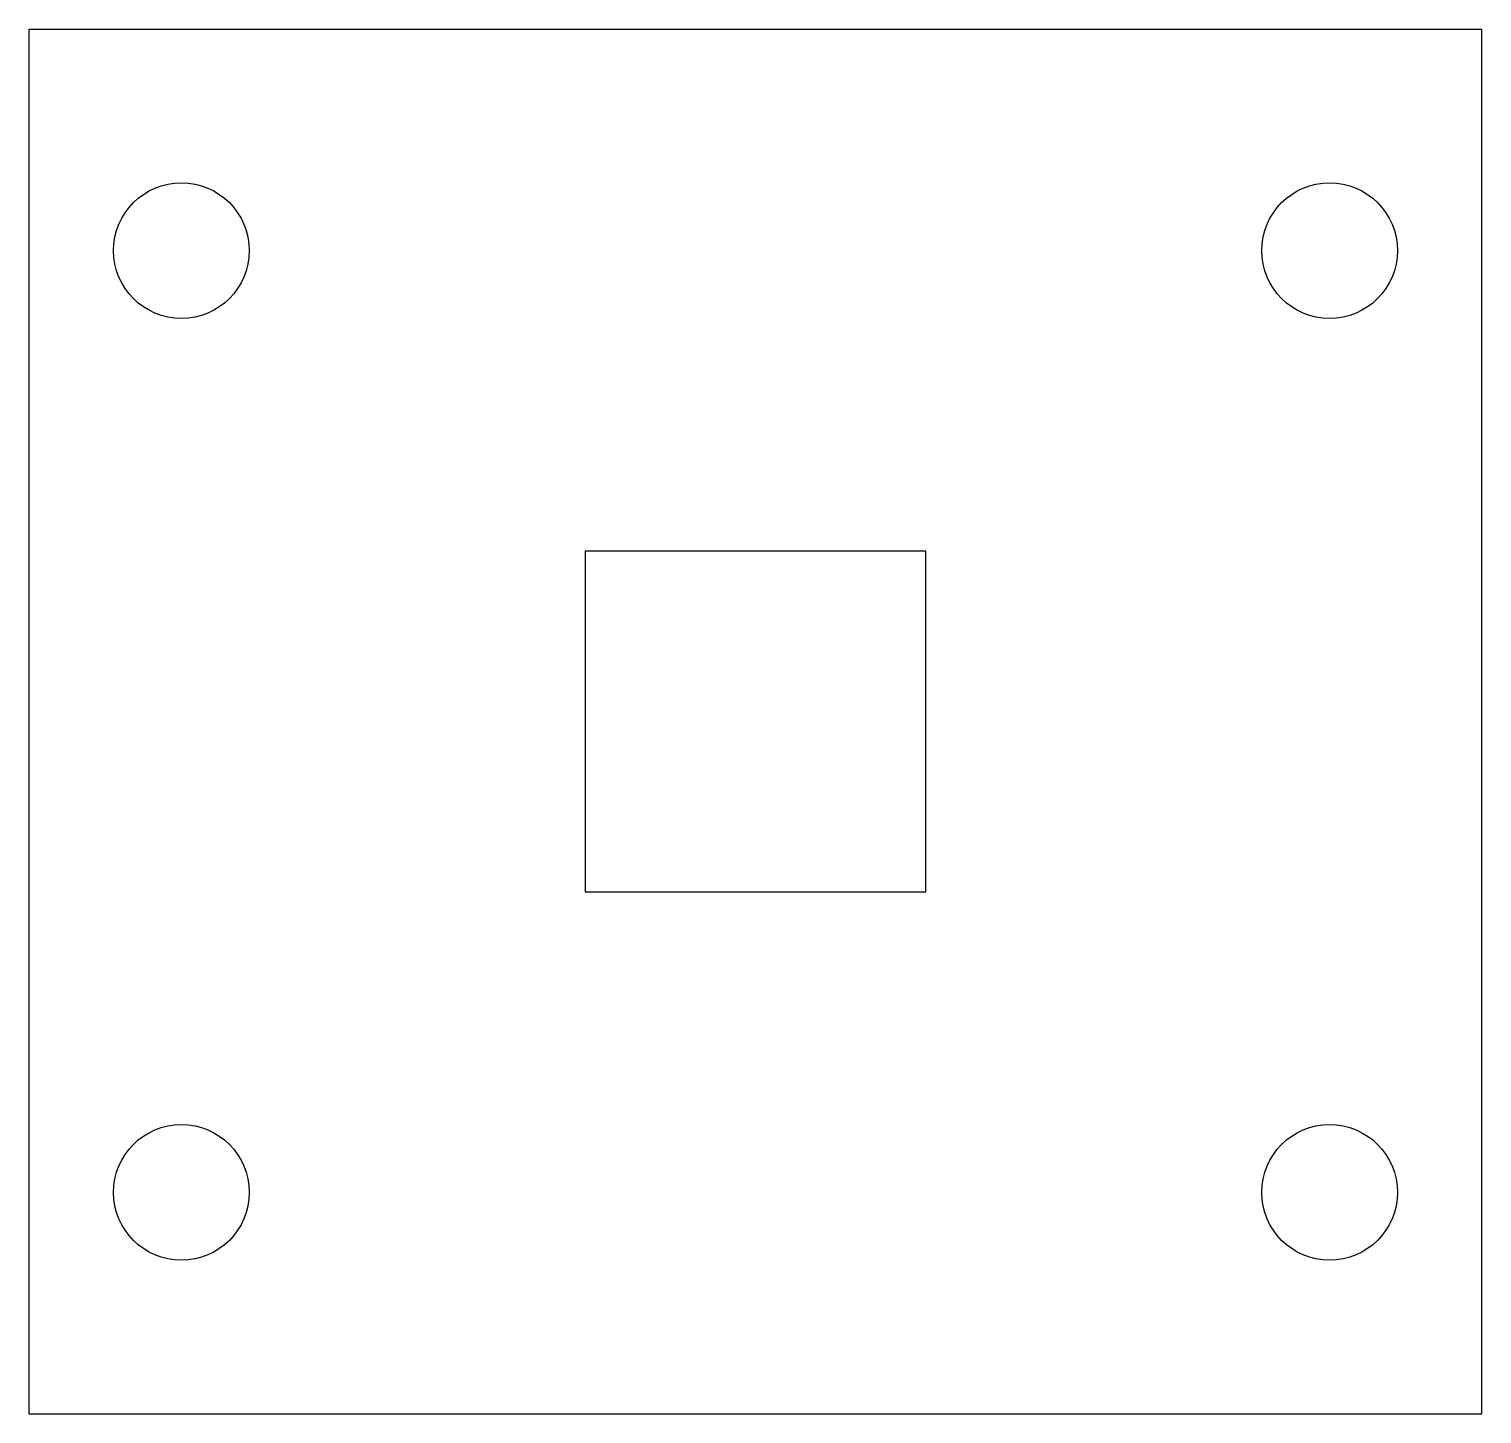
# Model space of a CAD drawing. Header units: millimetres. Extents: x -26.2 to 26.2, y -50 to 0.
import ezdxf

# ---------------------------------------------------------------- set-up
doc = ezdxf.new("R2010")
doc.units = ezdxf.units.MM

msp = doc.modelspace()

# ---------------------------------------------------------------- linework, layer by layer
at = {"color": 7, "linetype": 'Continuous', "lineweight": 25}
for p, q in [((-26.232, -50), (-26.232, 0)), ((-26.232, 0), (26.232, 0)), ((26.232, -50), (26.232, 0)), ((6.15, -18.85), (-6.15, -18.85)), ((-6.15, -18.85), (-6.15, -31.15)), ((6.15, -31.15), (6.15, -18.85)), ((-6.15, -31.15), (6.15, -31.15)), ((-26.232, -50), (26.232, -50))]:
    msp.add_line(p, q, dxfattribs=at)
for centre in [(-20.732, -8), (20.732, -8), (-20.732, -42), (20.732, -42)]:
    msp.add_circle(centre, 2.45, dxfattribs=at)

doc.saveas('drawing.dxf')
